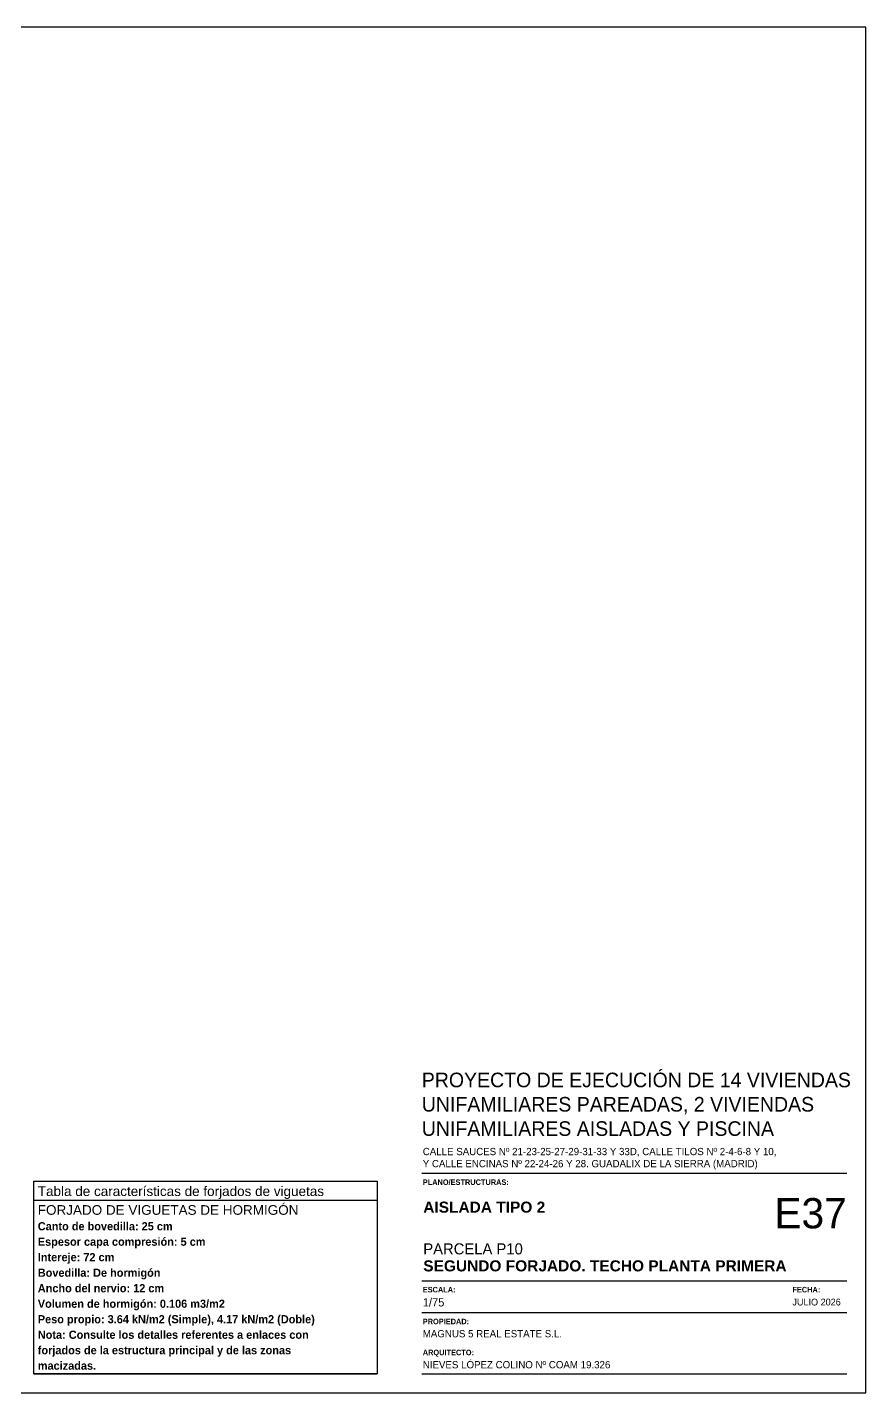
# Model space of a CAD drawing. Extents: x 2455 to 9764, y -806 to 181.
# Drawn here: x 4973.33 to 4986.56, y -582.59 to -561.05 of the extents above; entities that cross this region are included whole.
import ezdxf
from ezdxf.enums import TextEntityAlignment as Align

# ---------------------------------------------------------------- set-up
doc = ezdxf.new("R2010")
doc.units = 0
doc.header["$LTSCALE"] = 0.2
doc.header["$MEASUREMENT"] = 0
for name, color, linetype in [('01_cajetín', 7, 'CONTINUOUS'), ('01_texto cartela', 4, 'CONTINUOUS'), ('07-TEXTOS', 7, 'CONTINUOUS'), ('CUADRO_LINEAS', 7, 'CONTINUOUS'), ('DETALLE', 2, 'CONTINUOUS'), ('TAB_CAR_FORJS', 7, 'CONTINUOUS')]:
    doc.layers.add(name, color=color, linetype=linetype)
doc.layers.add('01_cartela', color=6, linetype='CONTINUOUS', plot=False)
doc.styles.add('BERNARDO', font='GOTHICB.TTF')
doc.styles.add('Century Gothic', font='', dxfattribs={"height": 2})
doc.styles.add('Century Gothic_3', font='', dxfattribs={"height": 4.5})
doc.styles.add('Century Gothic_5', font='', dxfattribs={"height": 2.5})
doc.styles.add('Century Gothic_6', font='', dxfattribs={"height": 11})
doc.styles.add('Estilo1', font='swissel.ttf')
doc.styles.add('NIEVES3', font='swisseb.ttf')
doc.styles.get('Century Gothic').set_extended_font_data('Century Gothic')
doc.styles.get('Century Gothic_3').set_extended_font_data('Century Gothic')
doc.styles.get('Century Gothic_5').set_extended_font_data('Century Gothic')
doc.styles.get('Century Gothic_6').set_extended_font_data('Century Gothic')

msp = doc.modelspace()

# ---------------------------------------------------------------- linework, layer by layer
at = {"layer": '01_cartela', "color": 3}
msp.add_lwpolyline([(4955.92, -561.051), (4955.92, -582.586), (4986.558, -582.586), (4986.558, -561.051)], close=True, dxfattribs=at)
at = {"layer": '01_texto cartela', "color": 5}
for p, q in [((4979.557, -579.125), (4986.258, -579.125)), ((4979.557, -580.819), (4986.258, -580.819)), ((4979.557, -581.322), (4986.258, -581.322)), ((4979.557, -582.286), (4986.258, -582.286))]:
    msp.add_line(p, q, dxfattribs=at)
at = {"layer": 'CUADRO_LINEAS'}
msp.add_line((4973.435, -582.286), (4978.854, -582.286), dxfattribs=at)
at = {"layer": 'DETALLE', "color": 7}
msp.add_lwpolyline([(4973.435, -579.252), (4978.854, -579.252), (4978.854, -582.286), (4973.435, -582.286)], close=True, dxfattribs=at)
at = {"layer": 'TAB_CAR_FORJS', "color": 5, "linetype": 'Continuous'}
msp.add_line((4973.435, -579.549), (4978.854, -579.549), dxfattribs=at)

# ---------------------------------------------------------------- texts
at = {"layer": '01_cajetín', "color": 5, "style": 'Estilo1'}
for s, p in [('Tabla de características de forjados de viguetas ', (4973.5, -579.484)), ('FORJADO DE VIGUETAS DE HORMIGÓN', (4973.5, -579.78))]:
    msp.add_text(s, height=0.15221, dxfattribs=at).set_placement(p)
at = {"layer": '01_texto cartela', "color": 5}
for s, insert, char_height, width, attachment_point, style in [('\\PPROYECTO DE EJECUCIÓN DE 14 VIVIENDAS UNIFAMILIARES PAREADAS, 2 VIVIENDAS UNIFAMILIARES AISLADAS Y PISCINA', (4979.557, -577.155), 0.23, 6.82217, 1, 'Century Gothic_3'), ('CALLE SAUCES Nº 21-23-25-27-29-31-33 Y 33D, CALLE TILOS Nº 2-4-6-8 Y 10, \\PY CALLE ENCINAS Nº 22-24-26 Y 28. GUADALIX DE LA SIERRA (MADRID)', (4979.572, -578.725), 0.11455, 9.24681, 1, 'Century Gothic'), ('{\\fCentury Gothic|b1|i0|c0|p34;PLANO/ESTRUCTURAS: }', (4979.572, -579.222), 0.08701, 2.11715, 1, 'Century Gothic'), ('\\pt2.3273;\\PPARCELA P10', (4979.58, -580.407), 0.17455, 7.00908, 7, 'Century Gothic_5'), ('\\pt2.3273;SEGUNDO FORJADO. TECHO PLANTA PRIMERA', (4979.58, -580.675), 0.17455, 7.00908, 7, 'NIEVES3'), ('{\\fCentury Gothic|b1|i0|c0|p34;ESCALA: }', (4979.572, -580.917), 0.08701, 2.11715, 1, 'Century Gothic'), ('{\\fCentury Gothic|b1|i0|c0|p34;FECHA: }', (4985.402, -580.917), 0.08701, 2.11715, 1, 'Century Gothic'), ('1/75', (4979.572, -581.095), 0.1309, 2.11715, 1, 'Century Gothic'), ('JULIO 2026', (4985.402, -581.103), 0.1069, 3.50438, 1, 'Century Gothic'), ('{\\fCentury Gothic|b1|i0|c0|p34;PROPIEDAD:}', (4979.572, -581.419), 0.08701, 0.83709, 1, 'Century Gothic'), ('MAGNUS 5 REAL ESTATE S.L.', (4979.572, -581.598), 0.11455, 4.88231, 1, 'Century Gothic'), ('{\\fCentury Gothic|b1|i0|c0|p34;ARQUITECTO:}', (4979.572, -581.908), 0.08701, 0.83709, 1, 'Century Gothic'), ('NIEVES LÓPEZ COLINO Nº COAM 19.326', (4979.572, -582.087), 0.11455, 3.65153, 1, 'Century Gothic')]:
    msp.add_mtext(s, dxfattribs=dict(at, insert=insert, char_height=char_height, width=width, attachment_point=attachment_point, style=style))
at = {"layer": '01_texto cartela', "color": 1}
for s, insert, char_height, width, attachment_point, style in [('AISLADA TIPO 2 ', (4979.58, -579.749), 0.17455, 7.00908, 7, 'NIEVES3'), ('E37', (4986.258, -579.516), 0.4786, 1.04985, 3, 'Century Gothic_6')]:
    msp.add_mtext(s, dxfattribs=dict(at, insert=insert, char_height=char_height, width=width, attachment_point=attachment_point, style=style))
at = {"layer": '07-TEXTOS', "color": 5, "style": 'BERNARDO'}
for s, height, p in [('Canto de bovedilla: 25 cm', 0.12894, (4973.5, -580.025)), ('Espesor capa compresión: 5 cm', 0.12894, (4973.5, -580.269)), ('Intereje: 72 cm', 0.12894, (4973.5, -580.513)), ('Bovedilla: De hormigón', 0.12894, (4973.5, -580.758)), ('Ancho del nervio: 12 cm', 0.12894, (4973.5, -581.002)), ('Volumen de hormigón: 0.106 m3/m2', 0.12894, (4973.5, -581.247)), ('Nota: Consulte los detalles referentes a enlaces con', 0.12894, (4973.5, -581.736)), ('forjados de la estructura principal y de las zonas', 0.12894, (4973.5, -581.98)), ('macizadas.', 0.1289, (4973.5, -582.224))]:
    msp.add_text(s, height=height, dxfattribs=at).set_placement(p)
msp.add_text('Peso propio: 3.64 kN/m2 (Simple), 4.17 kN/m2 (Doble)', height=0.12894, dxfattribs=at).set_placement((4973.5, -581.53), align=Align.BOTTOM_LEFT)

doc.saveas('drawing.dxf')
